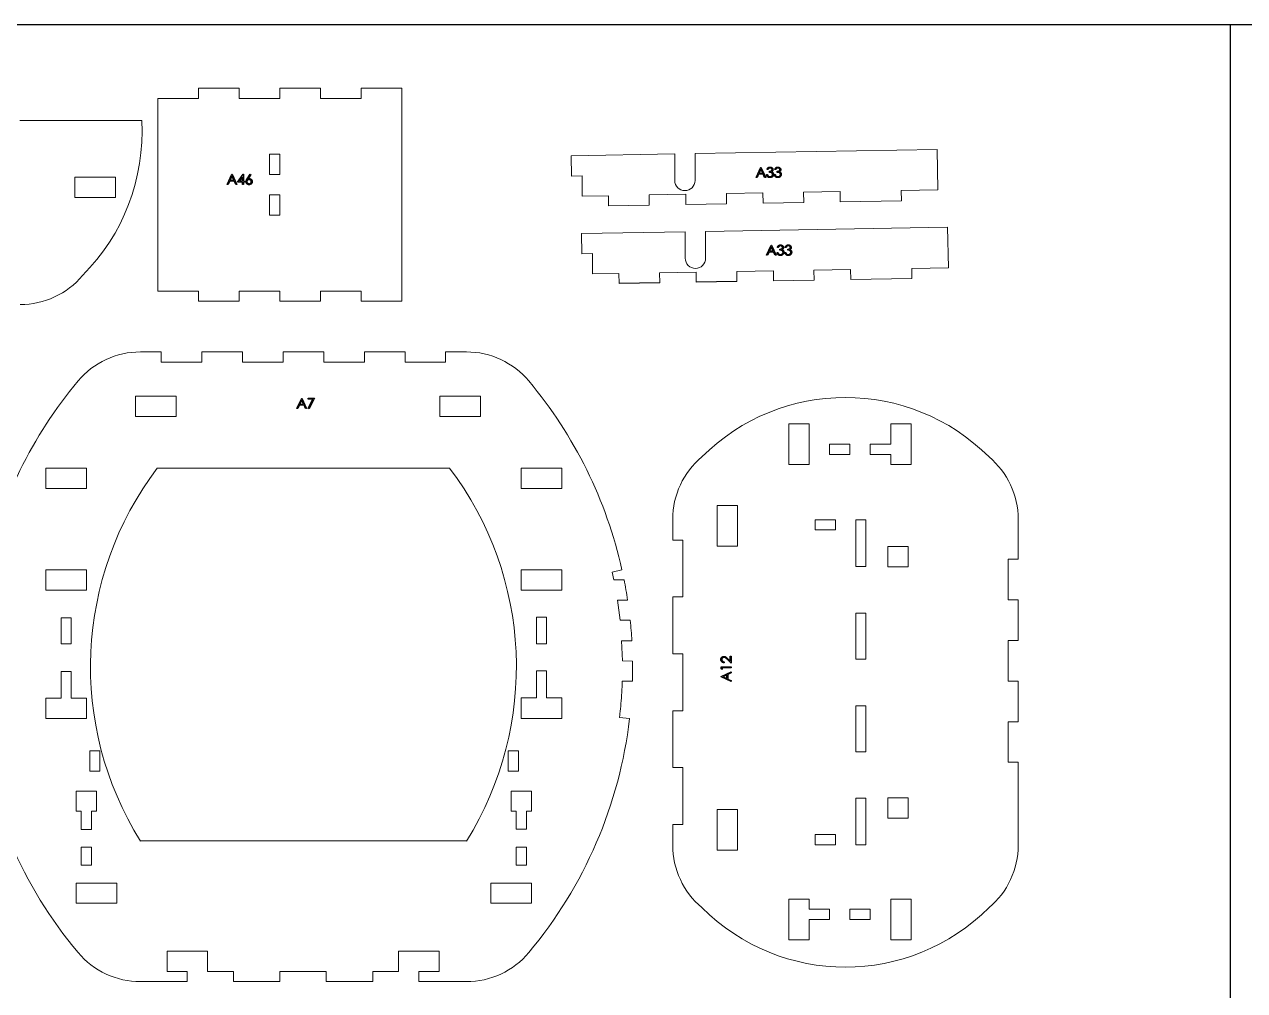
# Model space of a CAD drawing. Header units: inches. Extents: x -8.2 to 63.9, y 0 to 24.
# Drawn here: x 9.16 to 24.18, y 12.11 to 24 of the extents above; entities that cross this region are included whole.
import ezdxf

# ---------------------------------------------------------------- set-up
doc = ezdxf.new("R2010")
doc.units = ezdxf.units.IN
doc.header["$MEASUREMENT"] = 0

msp = doc.modelspace()

# ---------------------------------------------------------------- linework, layer by layer
for p, q in [((0, 24), (48, 24)), ((24, 0), (24, 24))]:
    msp.add_line(p, q)
at = {"color": 1, "linetype": 'Continuous', "lineweight": 15}
for p, q in [((11.306, 23.09), (11.306, 23.215)), ((11.806, 23.215), (11.306, 23.215)), ((11.806, 23.215), (11.806, 23.09)), ((12.306, 23.09), (12.306, 23.215)), ((12.806, 23.215), (12.306, 23.215)), ((12.806, 23.215), (12.806, 23.09)), ((13.306, 23.09), (13.306, 23.215)), ((13.806, 23.215), (13.306, 23.215)), ((13.806, 23.215), (13.806, 20.593)), ((10.806, 23.09), (10.806, 20.718)), ((10.806, 23.09), (11.306, 23.09)), ((11.806, 23.09), (12.306, 23.09)), ((12.806, 23.09), (13.306, 23.09)), ((10.608, 22.816), (9.107, 22.816)), ((12.181, 22.404), (12.181, 22.154)), ((12.306, 22.404), (12.181, 22.404)), ((12.306, 22.154), (12.306, 22.404)), ((15.891, 22.383), (17.166, 22.406)), ((15.891, 22.383), (15.896, 22.134)), ((17.166, 22.079), (17.166, 22.406)), ((17.415, 22.41), (20.393, 22.462)), ((17.415, 22.41), (17.415, 22.079)), ((20.393, 22.462), (20.402, 21.963)), ((9.786, 22.12), (10.286, 22.12)), ((9.786, 21.87), (9.786, 22.12)), ((10.286, 22.12), (10.286, 21.87)), ((12.181, 22.154), (12.306, 22.154)), ((16.026, 22.137), (15.896, 22.134)), ((16.026, 21.887), (16.026, 22.137)), ((17.8, 21.918), (18.25, 21.926)), ((17.802, 21.793), (17.8, 21.918)), ((18.25, 21.926), (18.252, 21.801)), ((18.749, 21.934), (19.199, 21.942)), ((18.752, 21.809), (18.749, 21.934)), ((19.199, 21.942), (19.202, 21.817)), ((19.952, 21.955), (20.402, 21.963)), ((19.954, 21.83), (19.952, 21.955)), ((10.286, 21.87), (9.786, 21.87)), ((12.181, 21.904), (12.181, 21.654)), ((12.306, 21.904), (12.181, 21.904)), ((12.306, 21.654), (12.306, 21.904)), ((16.026, 21.887), (16.35, 21.892)), ((16.35, 21.892), (16.352, 21.767)), ((16.852, 21.776), (16.352, 21.767)), ((16.85, 21.901), (17.3, 21.909)), ((16.852, 21.776), (16.85, 21.901)), ((17.3, 21.909), (17.302, 21.784)), ((17.802, 21.793), (17.302, 21.784)), ((18.752, 21.809), (18.252, 21.801)), ((19.954, 21.83), (19.202, 21.817)), ((12.181, 21.654), (12.306, 21.654)), ((17.544, 21.452), (20.522, 21.504)), ((20.522, 21.504), (20.531, 21.005)), ((16.02, 21.425), (17.294, 21.448)), ((16.02, 21.425), (16.024, 21.177)), ((17.294, 21.122), (17.294, 21.448)), ((17.544, 21.452), (17.544, 21.122)), ((16.155, 21.179), (16.024, 21.177)), ((16.155, 20.929), (16.155, 21.179)), ((16.155, 20.929), (16.478, 20.934)), ((16.478, 20.934), (16.481, 20.81)), ((16.978, 20.943), (17.428, 20.951)), ((16.98, 20.818), (16.978, 20.943)), ((17.428, 20.951), (17.43, 20.826)), ((17.928, 20.96), (18.378, 20.968)), ((17.93, 20.835), (17.928, 20.96)), ((18.378, 20.968), (18.38, 20.843)), ((18.878, 20.976), (19.328, 20.984)), ((18.88, 20.851), (18.878, 20.976)), ((19.328, 20.984), (19.33, 20.859)), ((20.083, 20.872), (19.33, 20.859)), ((20.081, 20.997), (20.531, 21.005)), ((20.083, 20.872), (20.081, 20.997)), ((11.306, 20.718), (10.806, 20.718)), ((11.306, 20.593), (11.306, 20.718)), ((12.306, 20.718), (11.806, 20.718)), ((11.806, 20.718), (11.806, 20.593)), ((12.306, 20.593), (12.306, 20.718)), ((13.306, 20.718), (12.806, 20.718)), ((12.806, 20.718), (12.806, 20.593)), ((13.306, 20.593), (13.306, 20.718)), ((18.88, 20.851), (18.38, 20.843)), ((11.806, 20.593), (11.306, 20.593)), ((12.806, 20.593), (12.306, 20.593)), ((13.806, 20.593), (13.306, 20.593)), ((10.592, 19.97), (10.847, 19.97)), ((10.847, 19.97), (10.847, 19.845)), ((11.347, 19.845), (11.347, 19.97)), ((11.347, 19.97), (11.847, 19.97)), ((11.847, 19.97), (11.847, 19.845)), ((12.347, 19.845), (12.347, 19.97)), ((12.347, 19.97), (12.847, 19.97)), ((12.847, 19.97), (12.847, 19.845)), ((13.347, 19.845), (13.347, 19.97)), ((13.347, 19.97), (13.847, 19.97)), ((13.847, 19.97), (13.847, 19.845)), ((14.347, 19.845), (14.347, 19.97)), ((14.347, 19.97), (14.603, 19.97)), ((10.847, 19.845), (11.347, 19.845)), ((11.847, 19.845), (12.347, 19.845)), ((12.847, 19.845), (13.347, 19.845)), ((13.847, 19.845), (14.347, 19.845)), ((10.532, 19.423), (10.532, 19.173)), ((11.032, 19.423), (10.532, 19.423)), ((11.032, 19.173), (11.032, 19.423)), ((14.275, 19.423), (14.275, 19.173)), ((14.775, 19.423), (14.275, 19.423)), ((14.775, 19.173), (14.775, 19.423)), ((10.532, 19.173), (11.032, 19.173)), ((14.275, 19.173), (14.775, 19.173)), ((18.57, 19.083), (18.57, 18.583)), ((18.82, 19.083), (18.57, 19.083)), ((18.82, 18.583), (18.82, 19.083)), ((20.072, 19.083), (19.822, 19.083)), ((19.822, 19.083), (19.822, 18.833)), ((20.072, 18.583), (20.072, 19.083)), ((19.07, 18.833), (19.32, 18.833)), ((19.07, 18.708), (19.07, 18.833)), ((19.32, 18.833), (19.32, 18.708)), ((19.57, 18.833), (19.822, 18.833)), ((19.57, 18.708), (19.57, 18.833)), ((19.32, 18.708), (19.07, 18.708)), ((19.822, 18.708), (19.57, 18.708)), ((19.822, 18.708), (19.822, 18.583)), ((9.428, 18.54), (9.428, 18.29)), ((9.928, 18.54), (9.428, 18.54)), ((9.928, 18.29), (9.928, 18.54)), ((14.396, 18.54), (10.799, 18.54)), ((15.276, 18.54), (15.276, 18.29)), ((15.776, 18.54), (15.276, 18.54)), ((15.776, 18.29), (15.776, 18.54)), ((18.57, 18.583), (18.82, 18.583)), ((19.822, 18.583), (20.072, 18.583)), ((9.428, 18.29), (9.928, 18.29)), ((15.276, 18.29), (15.776, 18.29)), ((17.686, 18.081), (17.686, 17.581)), ((17.936, 18.081), (17.686, 18.081)), ((17.936, 17.581), (17.936, 18.081)), ((17.14, 17.654), (17.14, 17.91)), ((18.892, 17.904), (18.892, 17.779)), ((19.141, 17.904), (18.892, 17.904)), ((19.141, 17.779), (19.141, 17.904)), ((19.517, 17.904), (19.392, 17.904)), ((19.392, 17.904), (19.392, 17.327)), ((19.517, 17.327), (19.517, 17.904)), ((21.39, 17.91), (21.39, 17.419)), ((18.892, 17.779), (19.141, 17.779)), ((17.265, 17.654), (17.14, 17.654)), ((17.265, 16.954), (17.265, 17.654)), ((17.686, 17.581), (17.936, 17.581)), ((19.785, 17.576), (19.785, 17.326)), ((20.035, 17.576), (19.785, 17.576)), ((20.035, 17.326), (20.035, 17.576)), ((21.39, 17.419), (21.265, 17.419)), ((21.265, 17.419), (21.265, 16.919)), ((9.428, 17.287), (9.428, 17.037)), ((9.928, 17.287), (9.428, 17.287)), ((9.928, 17.037), (9.928, 17.287)), ((15.276, 17.287), (15.276, 17.037)), ((15.776, 17.287), (15.276, 17.287)), ((15.776, 17.037), (15.776, 17.287)), ((16.516, 17.287), (16.394, 17.26)), ((19.392, 17.327), (19.517, 17.327)), ((19.785, 17.326), (20.035, 17.326)), ((16.394, 17.26), (16.414, 17.166)), ((16.414, 17.166), (16.541, 17.166)), ((9.428, 17.037), (9.928, 17.037)), ((15.276, 17.037), (15.776, 17.037)), ((16.585, 16.916), (16.459, 16.916)), ((16.459, 16.916), (16.492, 16.668)), ((17.14, 16.954), (17.265, 16.954)), ((17.14, 16.254), (17.14, 16.954)), ((21.265, 16.919), (21.39, 16.919)), ((21.39, 16.919), (21.39, 16.419)), ((9.615, 16.698), (9.615, 16.377)), ((9.74, 16.698), (9.615, 16.698)), ((9.74, 16.377), (9.74, 16.698)), ((15.464, 16.706), (15.464, 16.377)), ((15.589, 16.706), (15.464, 16.706)), ((15.589, 16.377), (15.589, 16.706)), ((16.492, 16.668), (16.617, 16.668)), ((19.517, 16.756), (19.392, 16.756)), ((19.392, 16.756), (19.392, 16.187)), ((19.517, 16.187), (19.517, 16.756)), ((9.615, 16.377), (9.74, 16.377)), ((15.464, 16.377), (15.589, 16.377)), ((16.638, 16.415), (16.512, 16.416)), ((16.512, 16.416), (16.522, 16.166)), ((21.39, 16.419), (21.265, 16.419)), ((21.265, 16.419), (21.265, 15.919)), ((17.265, 16.254), (17.14, 16.254)), ((17.265, 15.554), (17.265, 16.254)), ((16.522, 16.166), (16.647, 16.165)), ((19.392, 16.187), (19.517, 16.187)), ((9.615, 16.038), (9.615, 15.707)), ((9.74, 16.038), (9.615, 16.038)), ((9.74, 15.707), (9.74, 16.038)), ((15.464, 16.046), (15.464, 15.711)), ((15.589, 16.046), (15.464, 16.046)), ((15.589, 15.711), (15.589, 16.046)), ((16.644, 15.916), (16.519, 15.916)), ((21.265, 15.919), (21.39, 15.919)), ((21.39, 15.919), (21.39, 15.419)), ((9.615, 15.707), (9.428, 15.707)), ((9.428, 15.707), (9.428, 15.457)), ((9.928, 15.707), (9.74, 15.707)), ((9.928, 15.457), (9.928, 15.707)), ((15.464, 15.711), (15.276, 15.711)), ((15.276, 15.711), (15.276, 15.457)), ((15.776, 15.711), (15.589, 15.711)), ((15.776, 15.457), (15.776, 15.711)), ((19.517, 15.616), (19.392, 15.616)), ((19.392, 15.616), (19.392, 15.047)), ((19.517, 15.047), (19.517, 15.616)), ((16.486, 15.471), (16.61, 15.457)), ((17.14, 15.554), (17.265, 15.554)), ((17.14, 14.854), (17.14, 15.554)), ((9.428, 15.457), (9.928, 15.457)), ((15.276, 15.457), (15.776, 15.457)), ((21.39, 15.419), (21.265, 15.419)), ((21.265, 15.419), (21.265, 14.919)), ((9.969, 15.061), (9.969, 14.811)), ((10.094, 15.061), (9.969, 15.061)), ((10.094, 14.811), (10.094, 15.061)), ((15.116, 15.061), (15.116, 14.811)), ((15.241, 15.061), (15.116, 15.061)), ((15.241, 14.811), (15.241, 15.061)), ((19.392, 15.047), (19.517, 15.047)), ((21.265, 14.919), (21.39, 14.919)), ((21.39, 14.919), (21.39, 13.899)), ((9.969, 14.811), (10.094, 14.811)), ((15.116, 14.811), (15.241, 14.811)), ((17.265, 14.854), (17.14, 14.854)), ((17.265, 14.154), (17.265, 14.854)), ((10.052, 14.566), (9.802, 14.566)), ((9.802, 14.566), (9.802, 14.316)), ((10.052, 14.316), (10.052, 14.566)), ((15.404, 14.566), (15.154, 14.566)), ((15.154, 14.566), (15.154, 14.316)), ((15.404, 14.316), (15.404, 14.566)), ((19.517, 14.476), (19.392, 14.476)), ((19.392, 14.476), (19.392, 13.904)), ((19.517, 13.904), (19.517, 14.476)), ((19.785, 14.483), (19.785, 14.233)), ((20.035, 14.483), (19.785, 14.483)), ((20.035, 14.233), (20.035, 14.483)), ((9.802, 14.316), (9.864, 14.316)), ((9.864, 14.316), (9.864, 14.094)), ((9.989, 14.094), (9.989, 14.316)), ((9.989, 14.316), (10.052, 14.316)), ((15.154, 14.316), (15.216, 14.316)), ((15.216, 14.316), (15.216, 14.095)), ((15.341, 14.095), (15.341, 14.316)), ((15.341, 14.316), (15.404, 14.316)), ((17.936, 14.339), (17.686, 14.339)), ((17.686, 14.339), (17.686, 13.839)), ((17.936, 13.839), (17.936, 14.339)), ((17.14, 14.154), (17.265, 14.154)), ((17.14, 13.899), (17.14, 14.154)), ((19.785, 14.233), (20.035, 14.233)), ((9.864, 14.094), (9.989, 14.094)), ((15.216, 14.095), (15.341, 14.095)), ((19.141, 14.029), (18.892, 14.029)), ((18.892, 14.029), (18.892, 13.904)), ((19.141, 13.904), (19.141, 14.029)), ((9.864, 13.874), (9.864, 13.654)), ((9.989, 13.874), (9.864, 13.874)), ((9.989, 13.654), (9.989, 13.874)), ((10.592, 13.951), (14.603, 13.951)), ((15.341, 13.874), (15.216, 13.874)), ((15.216, 13.874), (15.216, 13.655)), ((15.341, 13.655), (15.341, 13.874)), ((17.686, 13.839), (17.936, 13.839)), ((18.892, 13.904), (19.141, 13.904)), ((19.392, 13.904), (19.517, 13.904)), ((9.864, 13.654), (9.989, 13.654)), ((15.216, 13.655), (15.341, 13.655)), ((9.802, 13.434), (9.802, 13.184)), ((10.302, 13.434), (9.802, 13.434)), ((10.302, 13.184), (10.302, 13.434)), ((14.904, 13.434), (14.904, 13.184)), ((15.404, 13.434), (14.904, 13.434)), ((15.404, 13.184), (15.404, 13.434)), ((18.82, 13.235), (18.57, 13.235)), ((18.57, 13.235), (18.57, 12.735)), ((18.82, 13.11), (18.82, 13.235)), ((19.822, 13.235), (19.822, 12.735)), ((20.072, 13.235), (19.822, 13.235)), ((20.072, 12.735), (20.072, 13.235)), ((9.802, 13.184), (10.302, 13.184)), ((14.904, 13.184), (15.404, 13.184)), ((18.82, 13.11), (19.07, 13.11)), ((19.07, 13.11), (19.07, 12.985)), ((19.32, 13.11), (19.57, 13.11)), ((19.32, 12.985), (19.32, 13.11)), ((19.57, 13.11), (19.57, 12.985)), ((19.07, 12.985), (18.82, 12.985)), ((18.82, 12.735), (18.82, 12.985)), ((19.57, 12.985), (19.32, 12.985)), ((18.57, 12.735), (18.82, 12.735)), ((19.822, 12.735), (20.072, 12.735)), ((11.419, 12.595), (10.919, 12.595)), ((10.919, 12.595), (10.919, 12.345)), ((11.419, 12.345), (11.419, 12.595)), ((14.267, 12.595), (13.767, 12.595)), ((13.767, 12.595), (13.767, 12.345)), ((14.267, 12.345), (14.267, 12.595)), ((10.919, 12.345), (11.169, 12.345)), ((11.169, 12.345), (11.169, 12.22)), ((11.737, 12.345), (11.419, 12.345)), ((11.737, 12.22), (11.737, 12.345)), ((12.877, 12.345), (12.309, 12.345)), ((12.309, 12.345), (12.309, 12.22)), ((12.877, 12.22), (12.877, 12.345)), ((13.767, 12.345), (13.449, 12.345)), ((13.449, 12.345), (13.449, 12.22)), ((14.017, 12.22), (14.017, 12.345)), ((14.017, 12.345), (14.267, 12.345)), ((11.169, 12.22), (10.592, 12.22)), ((12.309, 12.22), (11.737, 12.22)), ((13.449, 12.22), (12.877, 12.22)), ((14.603, 12.22), (14.017, 12.22))]:
    msp.add_line(p, q, dxfattribs=at)
at = {"color": 1}
for p, q in [((16.98, 20.818), (16.481, 20.81)), ((17.93, 20.835), (17.43, 20.826))]:
    msp.add_line(p, q, dxfattribs=at)
at = {"color": 3, "linetype": 'Continuous', "flags": 128}
for points in [[(18.226, 22.242), (18.284, 22.117), (18.284, 22.117), (18.271, 22.117), (18.271, 22.117), (18.253, 22.157), (18.253, 22.157), (18.196, 22.157), (18.196, 22.157), (18.177, 22.117), (18.177, 22.117), (18.165, 22.117), (18.165, 22.117), (18.224, 22.242), (18.224, 22.242), (18.226, 22.242)], [(18.225, 22.218), (18.202, 22.17), (18.202, 22.17), (18.247, 22.17), (18.247, 22.17), (18.225, 22.218)], [(18.311, 22.213), (18.3, 22.213), (18.3, 22.213), (18.301, 22.217), (18.302, 22.22), (18.303, 22.224), (18.305, 22.227), (18.307, 22.23), (18.309, 22.232), (18.311, 22.235), (18.313, 22.237), (18.316, 22.239), (18.318, 22.241), (18.321, 22.242), (18.324, 22.243), (18.327, 22.244), (18.33, 22.245), (18.333, 22.245), (18.337, 22.245), (18.337, 22.245), (18.342, 22.245), (18.346, 22.244), (18.351, 22.243), (18.355, 22.241), (18.359, 22.238), (18.363, 22.235), (18.366, 22.232), (18.369, 22.229), (18.371, 22.225), (18.372, 22.221), (18.373, 22.217), (18.373, 22.213), (18.373, 22.213), (18.373, 22.209), (18.372, 22.205), (18.371, 22.201), (18.37, 22.198), (18.368, 22.195), (18.365, 22.192), (18.362, 22.189), (18.359, 22.187), (18.359, 22.187), (18.363, 22.185), (18.366, 22.183), (18.369, 22.18), (18.372, 22.176), (18.372, 22.176), (18.374, 22.174), (18.375, 22.171), (18.377, 22.169), (18.378, 22.166), (18.379, 22.163), (18.379, 22.16), (18.38, 22.157), (18.38, 22.154), (18.38, 22.154), (18.379, 22.149), (18.378, 22.144), (18.376, 22.139), (18.374, 22.134), (18.371, 22.129), (18.367, 22.125), (18.363, 22.122), (18.358, 22.119), (18.353, 22.117), (18.348, 22.115), (18.342, 22.114), (18.336, 22.114), (18.336, 22.114), (18.332, 22.114), (18.329, 22.114), (18.325, 22.115), (18.321, 22.116), (18.318, 22.117), (18.315, 22.119), (18.312, 22.121), (18.309, 22.123), (18.306, 22.126), (18.304, 22.128), (18.302, 22.131), (18.3, 22.135), (18.298, 22.138), (18.297, 22.142), (18.296, 22.146), (18.295, 22.151), (18.295, 22.151), (18.306, 22.151), (18.306, 22.151), (18.307, 22.148), (18.308, 22.145), (18.309, 22.143), (18.31, 22.14), (18.311, 22.138), (18.313, 22.136), (18.314, 22.135), (18.316, 22.133), (18.316, 22.133), (18.318, 22.132), (18.32, 22.13), (18.323, 22.129), (18.325, 22.128), (18.328, 22.128), (18.331, 22.127), (18.334, 22.127), (18.337, 22.127), (18.337, 22.127), (18.34, 22.127), (18.343, 22.127), (18.347, 22.128), (18.35, 22.129), (18.352, 22.13), (18.355, 22.131), (18.357, 22.133), (18.36, 22.135), (18.362, 22.137), (18.364, 22.139), (18.365, 22.141), (18.366, 22.143), (18.367, 22.145), (18.368, 22.148), (18.368, 22.15), (18.368, 22.153), (18.368, 22.153), (18.368, 22.157), (18.367, 22.16), (18.366, 22.163), (18.364, 22.166), (18.362, 22.169), (18.359, 22.172), (18.356, 22.174), (18.353, 22.176), (18.351, 22.176), (18.348, 22.177), (18.346, 22.178), (18.343, 22.178), (18.34, 22.179), (18.337, 22.179), (18.334, 22.179), (18.33, 22.179), (18.33, 22.179), (18.33, 22.192), (18.33, 22.192), (18.335, 22.192), (18.339, 22.193), (18.343, 22.194), (18.347, 22.195), (18.351, 22.197), (18.354, 22.199), (18.357, 22.201), (18.359, 22.203), (18.36, 22.205), (18.361, 22.208), (18.362, 22.21), (18.362, 22.213), (18.362, 22.213), (18.362, 22.215), (18.362, 22.217), (18.361, 22.218), (18.36, 22.22), (18.359, 22.222), (18.358, 22.224), (18.357, 22.225), (18.355, 22.227), (18.353, 22.228), (18.351, 22.229), (18.349, 22.23), (18.347, 22.231), (18.345, 22.232), (18.342, 22.232), (18.34, 22.232), (18.337, 22.232), (18.337, 22.232), (18.333, 22.232), (18.329, 22.231), (18.325, 22.23), (18.322, 22.228), (18.32, 22.227), (18.319, 22.225), (18.317, 22.224), (18.316, 22.222), (18.314, 22.22), (18.313, 22.218), (18.312, 22.216), (18.311, 22.213)], [(18.407, 22.213), (18.396, 22.213), (18.396, 22.213), (18.397, 22.217), (18.398, 22.22), (18.399, 22.224), (18.401, 22.227), (18.403, 22.23), (18.405, 22.232), (18.407, 22.235), (18.409, 22.237), (18.412, 22.239), (18.414, 22.241), (18.417, 22.242), (18.42, 22.243), (18.423, 22.244), (18.426, 22.245), (18.43, 22.245), (18.433, 22.245), (18.433, 22.245), (18.438, 22.245), (18.443, 22.244), (18.447, 22.243), (18.451, 22.241), (18.455, 22.238), (18.459, 22.235), (18.462, 22.232), (18.465, 22.229), (18.467, 22.225), (18.468, 22.221), (18.469, 22.217), (18.469, 22.213), (18.469, 22.213), (18.469, 22.209), (18.469, 22.205), (18.467, 22.201), (18.466, 22.198), (18.464, 22.195), (18.461, 22.192), (18.458, 22.189), (18.455, 22.187), (18.455, 22.187), (18.459, 22.185), (18.462, 22.183), (18.466, 22.18), (18.468, 22.176), (18.468, 22.176), (18.47, 22.174), (18.472, 22.171), (18.473, 22.169), (18.474, 22.166), (18.475, 22.163), (18.475, 22.16), (18.476, 22.157), (18.476, 22.154), (18.476, 22.154), (18.475, 22.149), (18.474, 22.144), (18.473, 22.139), (18.47, 22.134), (18.467, 22.129), (18.463, 22.125), (18.459, 22.122), (18.455, 22.119), (18.45, 22.117), (18.444, 22.115), (18.439, 22.114), (18.433, 22.114), (18.433, 22.114), (18.429, 22.114), (18.425, 22.114), (18.421, 22.115), (18.418, 22.116), (18.414, 22.117), (18.411, 22.119), (18.408, 22.121), (18.405, 22.123), (18.403, 22.126), (18.4, 22.128), (18.398, 22.131), (18.396, 22.135), (18.394, 22.138), (18.393, 22.142), (18.392, 22.146), (18.391, 22.151), (18.391, 22.151), (18.402, 22.151), (18.402, 22.151), (18.403, 22.148), (18.404, 22.145), (18.405, 22.143), (18.406, 22.14), (18.408, 22.138), (18.409, 22.136), (18.41, 22.135), (18.412, 22.133), (18.412, 22.133), (18.414, 22.132), (18.416, 22.13), (18.419, 22.129), (18.421, 22.128), (18.424, 22.128), (18.427, 22.127), (18.43, 22.127), (18.433, 22.127), (18.433, 22.127), (18.436, 22.127), (18.44, 22.127), (18.443, 22.128), (18.446, 22.129), (18.449, 22.13), (18.451, 22.131), (18.454, 22.133), (18.456, 22.135), (18.458, 22.137), (18.46, 22.139), (18.461, 22.141), (18.462, 22.143), (18.463, 22.145), (18.464, 22.148), (18.465, 22.15), (18.465, 22.153), (18.465, 22.153), (18.464, 22.157), (18.464, 22.16), (18.462, 22.163), (18.46, 22.166), (18.458, 22.169), (18.455, 22.172), (18.452, 22.174), (18.449, 22.176), (18.447, 22.176), (18.445, 22.177), (18.442, 22.178), (18.439, 22.178), (18.436, 22.179), (18.433, 22.179), (18.43, 22.179), (18.426, 22.179), (18.426, 22.179), (18.426, 22.192), (18.426, 22.192), (18.431, 22.192), (18.435, 22.193), (18.439, 22.194), (18.443, 22.195), (18.447, 22.197), (18.45, 22.199), (18.453, 22.201), (18.455, 22.203), (18.456, 22.205), (18.457, 22.208), (18.458, 22.21), (18.458, 22.213), (18.458, 22.213), (18.458, 22.215), (18.458, 22.217), (18.457, 22.218), (18.456, 22.22), (18.455, 22.222), (18.454, 22.224), (18.453, 22.225), (18.451, 22.227), (18.449, 22.228), (18.447, 22.229), (18.445, 22.23), (18.443, 22.231), (18.441, 22.232), (18.438, 22.232), (18.436, 22.232), (18.433, 22.232), (18.433, 22.232), (18.429, 22.232), (18.425, 22.231), (18.421, 22.23), (18.418, 22.228), (18.416, 22.227), (18.415, 22.225), (18.413, 22.224), (18.412, 22.222), (18.411, 22.22), (18.409, 22.218), (18.408, 22.216), (18.407, 22.213)], [(11.719, 22.155), (11.777, 22.03), (11.777, 22.03), (11.765, 22.03), (11.765, 22.03), (11.746, 22.07), (11.746, 22.07), (11.69, 22.07), (11.69, 22.07), (11.671, 22.03), (11.671, 22.03), (11.658, 22.03), (11.658, 22.03), (11.718, 22.155), (11.718, 22.155), (11.719, 22.155)], [(11.718, 22.131), (11.696, 22.083), (11.696, 22.083), (11.74, 22.083), (11.74, 22.083), (11.718, 22.131)], [(11.856, 22.158), (11.859, 22.158), (11.859, 22.158), (11.859, 22.072), (11.859, 22.072), (11.873, 22.072), (11.873, 22.072), (11.873, 22.059), (11.873, 22.059), (11.859, 22.059), (11.859, 22.059), (11.859, 22.03), (11.859, 22.03), (11.847, 22.03), (11.847, 22.03), (11.847, 22.059), (11.847, 22.059), (11.788, 22.059), (11.788, 22.059), (11.856, 22.158)], [(11.847, 22.072), (11.847, 22.126), (11.847, 22.126), (11.81, 22.072), (11.81, 22.072), (11.847, 22.072)], [(11.942, 22.158), (11.951, 22.152), (11.951, 22.152), (11.918, 22.101), (11.918, 22.101), (11.924, 22.102), (11.93, 22.102), (11.93, 22.102), (11.934, 22.102), (11.938, 22.102), (11.941, 22.101), (11.945, 22.1), (11.948, 22.098), (11.951, 22.096), (11.954, 22.094), (11.957, 22.092), (11.959, 22.089), (11.962, 22.086), (11.963, 22.083), (11.965, 22.08), (11.966, 22.076), (11.967, 22.073), (11.967, 22.069), (11.968, 22.065), (11.968, 22.065), (11.967, 22.06), (11.966, 22.055), (11.965, 22.05), (11.963, 22.046), (11.96, 22.042), (11.957, 22.038), (11.953, 22.035), (11.948, 22.032), (11.944, 22.03), (11.939, 22.028), (11.934, 22.027), (11.929, 22.027), (11.929, 22.027), (11.923, 22.027), (11.919, 22.028), (11.914, 22.03), (11.909, 22.032), (11.905, 22.035), (11.902, 22.038), (11.898, 22.042), (11.896, 22.046), (11.893, 22.05), (11.892, 22.055), (11.891, 22.06), (11.891, 22.065), (11.891, 22.065), (11.891, 22.069), (11.891, 22.073), (11.892, 22.077), (11.894, 22.081), (11.895, 22.083), (11.896, 22.086), (11.897, 22.088), (11.898, 22.09), (11.899, 22.093), (11.901, 22.096), (11.903, 22.098), (11.905, 22.101), (11.905, 22.101), (11.942, 22.158)], [(11.928, 22.089), (11.925, 22.089), (11.923, 22.089), (11.92, 22.088), (11.918, 22.088), (11.915, 22.087), (11.913, 22.085), (11.911, 22.084), (11.909, 22.082), (11.907, 22.08), (11.906, 22.078), (11.905, 22.076), (11.904, 22.074), (11.903, 22.072), (11.902, 22.07), (11.902, 22.067), (11.902, 22.065), (11.902, 22.065), (11.902, 22.062), (11.902, 22.06), (11.903, 22.057), (11.904, 22.055), (11.905, 22.053), (11.906, 22.051), (11.908, 22.049), (11.91, 22.047), (11.912, 22.045), (11.914, 22.044), (11.916, 22.043), (11.919, 22.042), (11.921, 22.041), (11.924, 22.04), (11.926, 22.04), (11.929, 22.04), (11.929, 22.04), (11.932, 22.04), (11.935, 22.04), (11.937, 22.041), (11.94, 22.042), (11.942, 22.043), (11.944, 22.044), (11.946, 22.045), (11.948, 22.047), (11.95, 22.049), (11.952, 22.051), (11.953, 22.053), (11.954, 22.055), (11.955, 22.057), (11.956, 22.06), (11.956, 22.062), (11.956, 22.065), (11.956, 22.065), (11.956, 22.067), (11.956, 22.07), (11.955, 22.072), (11.954, 22.074), (11.953, 22.076), (11.952, 22.078), (11.95, 22.08), (11.948, 22.082), (11.946, 22.084), (11.944, 22.085), (11.941, 22.087), (11.939, 22.088), (11.936, 22.088), (11.934, 22.089), (11.931, 22.089), (11.928, 22.089)], [(18.354, 21.284), (18.412, 21.159), (18.412, 21.159), (18.4, 21.159), (18.4, 21.159), (18.381, 21.199), (18.381, 21.199), (18.325, 21.199), (18.325, 21.199), (18.306, 21.159), (18.306, 21.159), (18.293, 21.159), (18.293, 21.159), (18.353, 21.284), (18.353, 21.284), (18.354, 21.284)], [(18.353, 21.26), (18.331, 21.212), (18.331, 21.212), (18.375, 21.212), (18.375, 21.212), (18.353, 21.26)], [(18.439, 21.255), (18.428, 21.255), (18.428, 21.255), (18.429, 21.259), (18.43, 21.263), (18.432, 21.266), (18.433, 21.269), (18.435, 21.272), (18.437, 21.274), (18.439, 21.277), (18.442, 21.279), (18.444, 21.281), (18.447, 21.283), (18.45, 21.284), (18.453, 21.285), (18.456, 21.286), (18.459, 21.287), (18.462, 21.287), (18.465, 21.287), (18.465, 21.287), (18.47, 21.287), (18.475, 21.286), (18.479, 21.285), (18.484, 21.283), (18.488, 21.28), (18.491, 21.278), (18.494, 21.274), (18.497, 21.271), (18.499, 21.267), (18.501, 21.263), (18.501, 21.259), (18.502, 21.255), (18.502, 21.255), (18.502, 21.251), (18.501, 21.247), (18.5, 21.244), (18.498, 21.24), (18.496, 21.237), (18.494, 21.234), (18.491, 21.232), (18.487, 21.229), (18.487, 21.229), (18.491, 21.227), (18.495, 21.225), (18.498, 21.222), (18.501, 21.218), (18.501, 21.218), (18.502, 21.216), (18.504, 21.213), (18.505, 21.211), (18.506, 21.208), (18.507, 21.205), (18.508, 21.202), (18.508, 21.199), (18.508, 21.196), (18.508, 21.196), (18.508, 21.191), (18.507, 21.186), (18.505, 21.181), (18.502, 21.176), (18.499, 21.172), (18.496, 21.168), (18.492, 21.164), (18.487, 21.161), (18.482, 21.159), (18.477, 21.157), (18.471, 21.156), (18.465, 21.156), (18.465, 21.156), (18.461, 21.156), (18.457, 21.157), (18.453, 21.157), (18.45, 21.158), (18.447, 21.16), (18.443, 21.161), (18.44, 21.163), (18.438, 21.165), (18.435, 21.168), (18.433, 21.171), (18.43, 21.174), (18.429, 21.177), (18.427, 21.18), (18.425, 21.184), (18.424, 21.188), (18.423, 21.193), (18.423, 21.193), (18.434, 21.193), (18.434, 21.193), (18.435, 21.19), (18.436, 21.187), (18.437, 21.185), (18.439, 21.183), (18.44, 21.18), (18.441, 21.179), (18.443, 21.177), (18.444, 21.176), (18.444, 21.176), (18.446, 21.174), (18.449, 21.173), (18.451, 21.171), (18.454, 21.17), (18.456, 21.17), (18.459, 21.169), (18.462, 21.169), (18.465, 21.169), (18.465, 21.169), (18.469, 21.169), (18.472, 21.169), (18.475, 21.17), (18.478, 21.171), (18.481, 21.172), (18.484, 21.173), (18.486, 21.175), (18.488, 21.177), (18.49, 21.179), (18.492, 21.181), (18.494, 21.183), (18.495, 21.185), (18.496, 21.188), (18.496, 21.19), (18.497, 21.193), (18.497, 21.195), (18.497, 21.195), (18.497, 21.199), (18.496, 21.202), (18.495, 21.205), (18.493, 21.208), (18.49, 21.211), (18.488, 21.214), (18.484, 21.216), (18.481, 21.218), (18.479, 21.219), (18.477, 21.219), (18.474, 21.22), (18.472, 21.22), (18.469, 21.221), (18.466, 21.221), (18.462, 21.221), (18.459, 21.222), (18.459, 21.222), (18.459, 21.234), (18.459, 21.234), (18.463, 21.235), (18.468, 21.235), (18.472, 21.236), (18.476, 21.237), (18.479, 21.239), (18.482, 21.241), (18.485, 21.243), (18.487, 21.245), (18.489, 21.247), (18.49, 21.25), (18.49, 21.252), (18.491, 21.255), (18.491, 21.255), (18.49, 21.257), (18.49, 21.259), (18.49, 21.261), (18.489, 21.262), (18.488, 21.264), (18.487, 21.266), (18.485, 21.267), (18.483, 21.269), (18.482, 21.27), (18.48, 21.271), (18.478, 21.272), (18.475, 21.273), (18.473, 21.274), (18.471, 21.274), (18.468, 21.274), (18.465, 21.275), (18.465, 21.275), (18.461, 21.274), (18.457, 21.273), (18.454, 21.272), (18.45, 21.27), (18.449, 21.269), (18.447, 21.268), (18.446, 21.266), (18.444, 21.264), (18.443, 21.262), (18.442, 21.26), (18.44, 21.258), (18.439, 21.255)], [(18.535, 21.255), (18.524, 21.255), (18.524, 21.255), (18.525, 21.259), (18.526, 21.263), (18.528, 21.266), (18.529, 21.269), (18.531, 21.272), (18.533, 21.274), (18.535, 21.277), (18.538, 21.279), (18.54, 21.281), (18.543, 21.283), (18.546, 21.284), (18.549, 21.285), (18.552, 21.286), (18.555, 21.287), (18.558, 21.287), (18.561, 21.287), (18.561, 21.287), (18.566, 21.287), (18.571, 21.286), (18.576, 21.285), (18.58, 21.283), (18.584, 21.28), (18.588, 21.278), (18.591, 21.274), (18.593, 21.271), (18.595, 21.267), (18.597, 21.263), (18.598, 21.259), (18.598, 21.255), (18.598, 21.255), (18.598, 21.251), (18.597, 21.247), (18.596, 21.244), (18.594, 21.24), (18.592, 21.237), (18.59, 21.234), (18.587, 21.232), (18.583, 21.229), (18.583, 21.229), (18.587, 21.227), (18.591, 21.225), (18.594, 21.222), (18.597, 21.218), (18.597, 21.218), (18.599, 21.216), (18.6, 21.213), (18.601, 21.211), (18.603, 21.208), (18.603, 21.205), (18.604, 21.202), (18.604, 21.199), (18.604, 21.196), (18.604, 21.196), (18.604, 21.191), (18.603, 21.186), (18.601, 21.181), (18.599, 21.176), (18.596, 21.172), (18.592, 21.168), (18.588, 21.164), (18.583, 21.161), (18.578, 21.159), (18.573, 21.157), (18.567, 21.156), (18.561, 21.156), (18.561, 21.156), (18.557, 21.156), (18.553, 21.157), (18.55, 21.157), (18.546, 21.158), (18.543, 21.16), (18.54, 21.161), (18.537, 21.163), (18.534, 21.165), (18.531, 21.168), (18.529, 21.171), (18.527, 21.174), (18.525, 21.177), (18.523, 21.18), (18.522, 21.184), (18.52, 21.188), (18.519, 21.193), (18.519, 21.193), (18.531, 21.193), (18.531, 21.193), (18.532, 21.19), (18.533, 21.187), (18.534, 21.185), (18.535, 21.183), (18.536, 21.18), (18.537, 21.179), (18.539, 21.177), (18.54, 21.176), (18.54, 21.176), (18.543, 21.174), (18.545, 21.173), (18.547, 21.171), (18.55, 21.17), (18.552, 21.17), (18.555, 21.169), (18.558, 21.169), (18.561, 21.169), (18.561, 21.169), (18.565, 21.169), (18.568, 21.169), (18.571, 21.17), (18.574, 21.171), (18.577, 21.172), (18.58, 21.173), (18.582, 21.175), (18.584, 21.177), (18.586, 21.179), (18.588, 21.181), (18.59, 21.183), (18.591, 21.185), (18.592, 21.188), (18.593, 21.19), (18.593, 21.193), (18.593, 21.195), (18.593, 21.195), (18.593, 21.199), (18.592, 21.202), (18.591, 21.205), (18.589, 21.208), (18.586, 21.211), (18.584, 21.214), (18.581, 21.216), (18.577, 21.218), (18.575, 21.219), (18.573, 21.219), (18.571, 21.22), (18.568, 21.22), (18.565, 21.221), (18.562, 21.221), (18.558, 21.221), (18.555, 21.222), (18.555, 21.222), (18.555, 21.234), (18.555, 21.234), (18.559, 21.235), (18.564, 21.235), (18.568, 21.236), (18.572, 21.237), (18.576, 21.239), (18.579, 21.241), (18.581, 21.243), (18.583, 21.245), (18.585, 21.247), (18.586, 21.25), (18.587, 21.252), (18.587, 21.255), (18.587, 21.255), (18.587, 21.257), (18.586, 21.259), (18.586, 21.261), (18.585, 21.262), (18.584, 21.264), (18.583, 21.266), (18.581, 21.267), (18.58, 21.269), (18.578, 21.27), (18.576, 21.271), (18.574, 21.272), (18.572, 21.273), (18.569, 21.274), (18.567, 21.274), (18.564, 21.274), (18.562, 21.275), (18.562, 21.275), (18.557, 21.274), (18.553, 21.273), (18.55, 21.272), (18.546, 21.27), (18.545, 21.269), (18.543, 21.268), (18.542, 21.266), (18.54, 21.264), (18.539, 21.262), (18.538, 21.26), (18.537, 21.258), (18.535, 21.255)], [(12.578, 19.399), (12.636, 19.274), (12.636, 19.274), (12.623, 19.274), (12.623, 19.274), (12.605, 19.314), (12.605, 19.314), (12.548, 19.314), (12.548, 19.314), (12.529, 19.274), (12.529, 19.274), (12.517, 19.274), (12.517, 19.274), (12.576, 19.399), (12.576, 19.399), (12.578, 19.399)], [(12.577, 19.375), (12.554, 19.327), (12.554, 19.327), (12.599, 19.327), (12.599, 19.327), (12.577, 19.375)], [(12.655, 19.399), (12.732, 19.399), (12.732, 19.399), (12.666, 19.271), (12.666, 19.271), (12.656, 19.277), (12.656, 19.277), (12.713, 19.387), (12.713, 19.387), (12.655, 19.387), (12.655, 19.387), (12.655, 19.399)], [(17.774, 16.155), (17.774, 16.144), (17.774, 16.144), (17.769, 16.144), (17.765, 16.145), (17.761, 16.146), (17.757, 16.147), (17.753, 16.149), (17.75, 16.151), (17.747, 16.153), (17.744, 16.156), (17.741, 16.159), (17.739, 16.162), (17.737, 16.166), (17.735, 16.169), (17.734, 16.173), (17.733, 16.177), (17.732, 16.181), (17.732, 16.185), (17.732, 16.185), (17.732, 16.189), (17.733, 16.193), (17.734, 16.196), (17.735, 16.2), (17.736, 16.203), (17.738, 16.206), (17.74, 16.209), (17.743, 16.212), (17.746, 16.215), (17.749, 16.217), (17.752, 16.218), (17.755, 16.22), (17.758, 16.221), (17.762, 16.222), (17.765, 16.222), (17.769, 16.223), (17.769, 16.223), (17.774, 16.222), (17.779, 16.221), (17.784, 16.22), (17.789, 16.217), (17.791, 16.216), (17.794, 16.214), (17.797, 16.212), (17.8, 16.21), (17.803, 16.207), (17.807, 16.204), (17.81, 16.201), (17.814, 16.197), (17.814, 16.197), (17.847, 16.166), (17.847, 16.166), (17.847, 16.224), (17.847, 16.224), (17.86, 16.224), (17.86, 16.224), (17.86, 16.139), (17.86, 16.139), (17.808, 16.188), (17.808, 16.188), (17.805, 16.191), (17.801, 16.194), (17.798, 16.197), (17.795, 16.2), (17.792, 16.202), (17.79, 16.204), (17.788, 16.206), (17.786, 16.207), (17.782, 16.209), (17.778, 16.21), (17.774, 16.211), (17.77, 16.211), (17.77, 16.211), (17.768, 16.211), (17.765, 16.211), (17.763, 16.21), (17.761, 16.209), (17.758, 16.208), (17.756, 16.207), (17.754, 16.205), (17.752, 16.203), (17.751, 16.201), (17.749, 16.199), (17.748, 16.197), (17.747, 16.195), (17.746, 16.192), (17.745, 16.19), (17.745, 16.187), (17.745, 16.184), (17.745, 16.184), (17.745, 16.181), (17.745, 16.178), (17.746, 16.176), (17.747, 16.173), (17.748, 16.171), (17.749, 16.168), (17.751, 16.166), (17.752, 16.164), (17.754, 16.162), (17.757, 16.161), (17.759, 16.159), (17.761, 16.158), (17.764, 16.157), (17.767, 16.156), (17.77, 16.156), (17.774, 16.155)], [(17.735, 16.07), (17.735, 16.093), (17.735, 16.093), (17.86, 16.093), (17.86, 16.093), (17.86, 16.081), (17.86, 16.081), (17.748, 16.081), (17.748, 16.081), (17.748, 16.062), (17.748, 16.062), (17.735, 16.07)], [(17.735, 15.974), (17.86, 16.032), (17.86, 16.032), (17.86, 16.02), (17.86, 16.02), (17.82, 16.001), (17.82, 16.001), (17.82, 15.944), (17.82, 15.944), (17.86, 15.925), (17.86, 15.925), (17.86, 15.913), (17.86, 15.913), (17.735, 15.973), (17.735, 15.973), (17.735, 15.974)], [(17.76, 15.973), (17.807, 15.951), (17.807, 15.951), (17.807, 15.995), (17.807, 15.995), (17.76, 15.973)]]:
    msp.add_lwpolyline(points, dxfattribs=at)
at = {"color": 1, "linetype": 'Continuous', "lineweight": 15}
for centre, radius, start, end in [((8.113, 22.677), 2.499, 315, 3.1724), ((17.29, 22.079), 0.125, 180, 0), ((17.419, 21.122), 0.125, 180, 0), ((9.113, 21.552), 1, 270, 320.0791), ((10.592, 18.97), 1, 90, 140.0791), ((14.603, 18.97), 1, 39.9209, 90), ((14.028, 16.095), 5.48, 140.0791, 167.5719), ((11.167, 16.095), 5.48, 12.569, 39.9209), ((19.265, 16.91), 2.499, 45, 135), ((18.14, 17.91), 1, 129.9209, 180), ((20.39, 17.91), 1, 0, 50.0791), ((14.028, 16.095), 4.05, 142.8652, 211.9667), ((11.167, 16.095), 4.05, 328.0333, 37.1348), ((11.167, 16.095), 5.48, 8.6178, 11.2718), ((11.167, 16.095), 5.48, 3.3509, 6.0002), ((11.167, 16.095), 5.48, 358.1297, 0.7352), ((14.028, 16.095), 5.48, 186.6874, 219.9209), ((11.167, 16.095), 5.48, 320.0791, 353.314), ((18.14, 13.899), 1, 180, 230.0791), ((20.39, 13.899), 1, 309.9209, 0), ((19.265, 14.898), 2.499, 225, 315), ((10.592, 13.22), 1, 219.9209, 270), ((14.603, 13.22), 1, 270, 320.0791)]:
    msp.add_arc(centre, radius, start, end, dxfattribs=at)
msp.add_open_spline([(16.486, 15.471), (16.487, 15.486), (16.494, 15.543), (16.508, 15.691), (16.516, 15.825), (16.519, 15.916)], degree=3, knots=[0, 0, 0, 0, 0.098629, 0.387046, 1, 1, 1, 1], dxfattribs=at)

doc.saveas('drawing.dxf')
